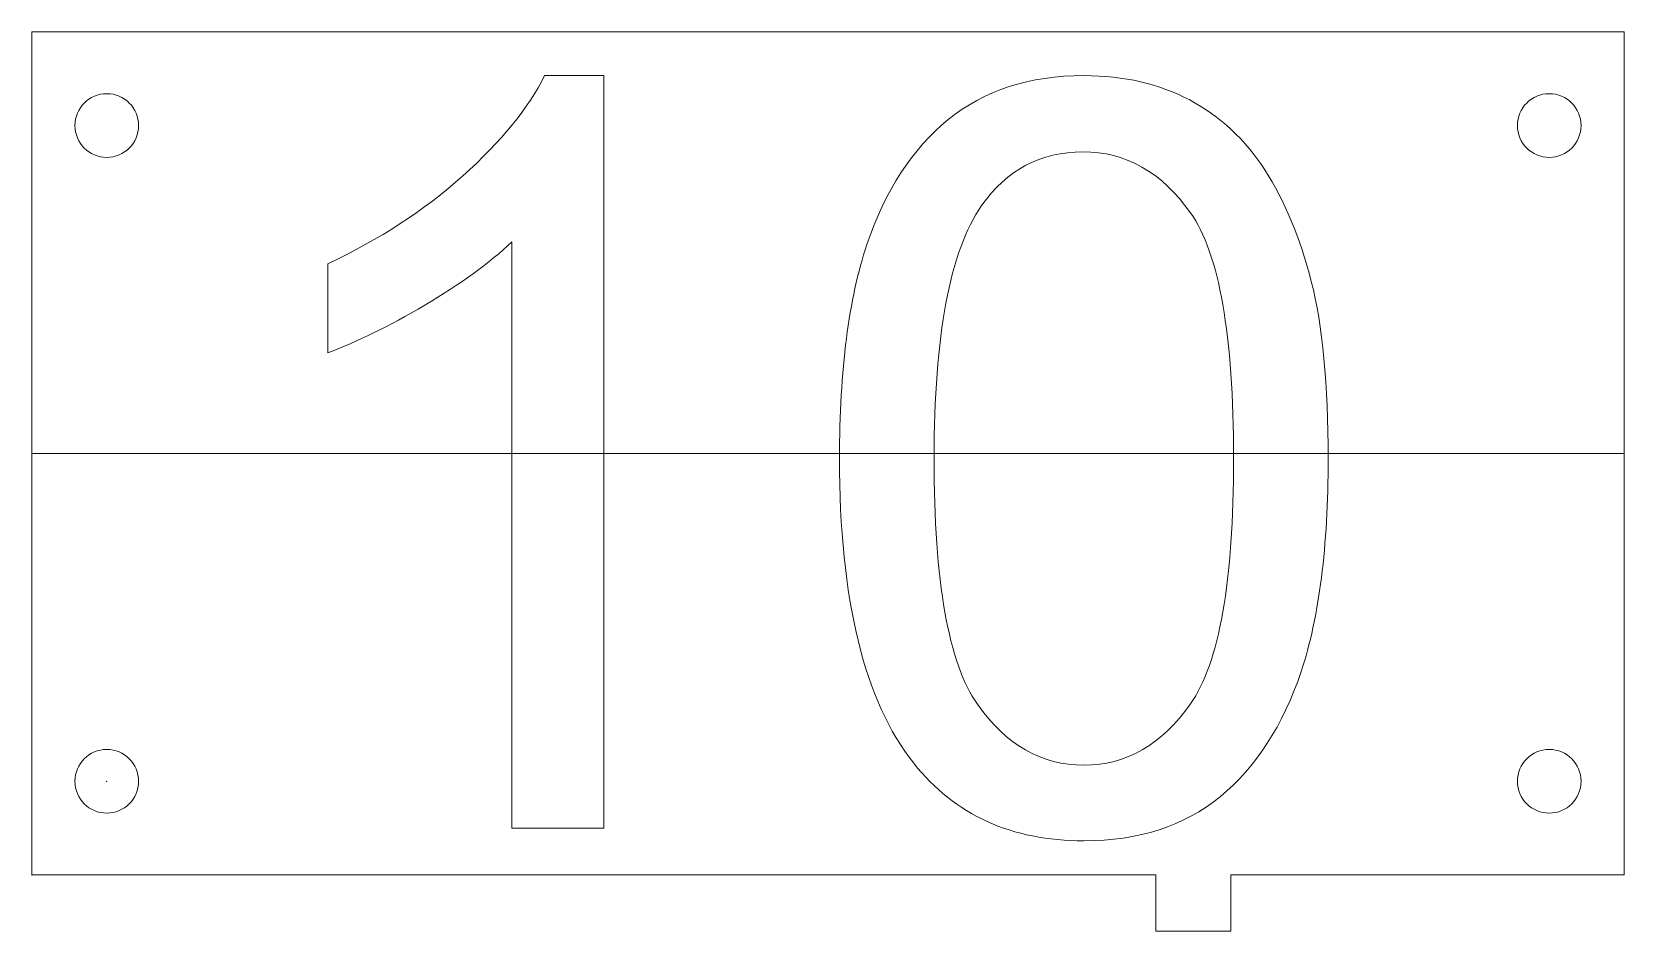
# Model space of a CAD drawing. Header units: millimetres. Extents: x 0 to 85, y -3 to 45.
import ezdxf
from ezdxf.lldxf.tags import DXFTag

# ---------------------------------------------------------------- set-up
doc = ezdxf.new("R2010")
doc.units = ezdxf.units.MM
doc.layers.add('1', color=7, linetype='Continuous', true_color=0xffffff)
doc.layers.add('61', color=7, linetype='Continuous', true_color=0xffffff)
tags = doc.linetypes.add('PHANTOM', pattern=[50.5, 18, -6.5, 6.5, -6.5, 6.5, -6.5]).pattern_tags.tags
tags[14:15] = [DXFTag(74, 4), DXFTag(75, 0), DXFTag(340, '0'), DXFTag(46, 0.0), DXFTag(50, 0.0), DXFTag(44, 0.0), DXFTag(45, 0.0)]
tags[12:13] = [DXFTag(74, 4), DXFTag(75, 0), DXFTag(340, '0'), DXFTag(46, 0.0), DXFTag(50, 0.0), DXFTag(44, 0.0), DXFTag(45, 0.0)]
tags[10:11] = [DXFTag(74, 4), DXFTag(75, 0), DXFTag(340, '0'), DXFTag(46, 0.0), DXFTag(50, 0.0), DXFTag(44, 0.0), DXFTag(45, 0.0)]
tags[8:9] = [DXFTag(74, 4), DXFTag(75, 0), DXFTag(340, '0'), DXFTag(46, 0.0), DXFTag(50, 0.0), DXFTag(44, 0.0), DXFTag(45, 0.0)]
tags[6:7] = [DXFTag(74, 4), DXFTag(75, 0), DXFTag(340, '0'), DXFTag(46, 0.0), DXFTag(50, 0.0), DXFTag(44, 0.0), DXFTag(45, 0.0)]
tags[4:5] = [DXFTag(74, 4), DXFTag(75, 0), DXFTag(340, '0'), DXFTag(46, 0.0), DXFTag(50, 0.0), DXFTag(44, 0.0), DXFTag(45, 0.0)]

msp = doc.modelspace()

# ---------------------------------------------------------------- linework, layer by layer
at = {"layer": '1', "color": 252, "linetype": 'Continuous', "lineweight": 13}
for p, q in [((0, 45), (0, 0)), ((85, 45), (0, 45)), ((0, 45), (0, 0)), ((85, 45), (0, 45)), ((85, 0), (85, 45)), ((85, 0), (85, 45)), ((0, 0), (60, 0)), ((0, 0), (60, 0)), ((60, 0), (60, -3)), ((60, 0), (60, -3)), ((64, 0), (85, 0)), ((64, -3), (64, 0)), ((64, -3), (64, 0)), ((64, 0), (85, 0)), ((60, -3), (64, -3)), ((60, -3), (64, -3))]:
    msp.add_line(p, q, dxfattribs=at)
at = {"layer": '1', "color": 163, "linetype": 'Continuous', "lineweight": 18}
for p, q in [((85, 45), (0, 45)), ((0, 45), (0, 0)), ((85, 0), (85, 45)), ((0, 0), (60, 0)), ((60, -3), (60, 0)), ((64, 0), (64, -3)), ((64, 0), (85, 0)), ((64, -3), (60, -3))]:
    msp.add_line(p, q, dxfattribs=at)
at = {"layer": '1', "color": 163, "linetype": 'PHANTOM', "lineweight": 18}
msp.add_line((0, 22.5), (85, 22.5), dxfattribs=at)
at = {"layer": '1', "color": 252, "linetype": 'Continuous', "lineweight": 13}
for centre in [(4, 40), (4, 40), (81, 40), (81, 40), (4, 5), (4, 5), (81, 5), (81, 5)]:
    msp.add_circle(centre, 1.7, dxfattribs=at)
for points, knots in [([(15.801, 32.621), (18.551, 33.914), (20.949, 35.477), (25.066, 39.152), (26.515, 40.937), (27.374, 42.664)], [0, 0, 0, 0, 0.498953, 0.498953, 1, 1, 1, 1]), ([(27.374, 42.664), (26.515, 40.937), (25.066, 39.152), (20.949, 35.477), (18.551, 33.914), (15.801, 32.621)], [0, 0, 0, 0, 0.501047, 0.501047, 1, 1, 1, 1]), ([(44.579, 33.644), (45.553, 36.525), (46.997, 38.747), (50.832, 41.878), (53.247, 42.664), (58.305, 42.664), (60.184, 42.224), (63.429, 40.503), (64.763, 39.259), (66.875, 36.001), (67.694, 34.018), (68.905, 29.339), (69.199, 26.187), (69.199, 17.536), (68.721, 13.745), (66.793, 7.976), (65.349, 5.753), (61.514, 2.606), (59.091, 1.821), (52.306, 1.821), (49.273, 3.193), (44.432, 9.294), (43.114, 14.712), (43.114, 26.957), (43.605, 30.763), (44.579, 33.644)], [0, 0, 0, 0, 0.091571, 0.091571, 0.182907, 0.182907, 0.250127, 0.250127, 0.317205, 0.317205, 0.384284, 0.384284, 0.451419, 0.451419, 0.5309, 0.5309, 0.610651, 0.610651, 0.690199, 0.690199, 0.794856, 0.794856, 0.92074, 0.92074, 1, 1, 1, 1]), ([(44.579, 33.644), (43.605, 30.763), (43.114, 26.957), (43.114, 14.712), (44.432, 9.294), (49.273, 3.193), (52.306, 1.821), (59.091, 1.821), (61.514, 2.606), (65.349, 5.753), (66.793, 7.976), (68.721, 13.745), (69.199, 17.536), (69.199, 26.187), (68.905, 29.339), (67.694, 34.018), (66.875, 36.001), (64.763, 39.259), (63.429, 40.503), (60.184, 42.224), (58.305, 42.664), (53.247, 42.664), (50.832, 41.878), (46.997, 38.747), (45.553, 36.525), (44.579, 33.644)], [0, 0, 0, 0, 0.07926, 0.07926, 0.205144, 0.205144, 0.309801, 0.309801, 0.389349, 0.389349, 0.4691, 0.4691, 0.548581, 0.548581, 0.615716, 0.615716, 0.682795, 0.682795, 0.749873, 0.749873, 0.817093, 0.817093, 0.908429, 0.908429, 1, 1, 1, 1]), ([(50.701, 35.731), (52.052, 37.638), (53.853, 38.596), (58.395, 38.596), (60.311, 37.515), (63.384, 33.183), (64.149, 28.807), (64.149, 15.678), (63.388, 11.315), (60.311, 6.944), (58.412, 5.856), (53.902, 5.856), (52.011, 6.944), (50.472, 9.113)], [0, 0, 0, 0, 0.164766, 0.164766, 0.332528, 0.332528, 0.499869, 0.499869, 0.666378, 0.666378, 0.832886, 0.832886, 1, 1, 1, 1]), ([(50.472, 9.113), (52.011, 6.944), (53.902, 5.856), (58.412, 5.856), (60.311, 6.944), (63.388, 11.315), (64.149, 15.678), (64.149, 28.807), (63.384, 33.183), (60.311, 37.515), (58.395, 38.596), (53.853, 38.596), (52.052, 37.638), (50.701, 35.731)], [0, 0, 0, 0, 0.167114, 0.167114, 0.333622, 0.333622, 0.500131, 0.500131, 0.667472, 0.667472, 0.835234, 0.835234, 1, 1, 1, 1]), ([(50.472, 9.113), (48.933, 11.291), (48.164, 15.661), (48.164, 28.79), (49.007, 33.292), (50.701, 35.731)], [0, 0, 0, 0, 0.5, 0.5, 1, 1, 1, 1]), ([(50.701, 35.731), (49.007, 33.292), (48.164, 28.79), (48.164, 15.661), (48.933, 11.291), (50.472, 9.113)], [0, 0, 0, 0, 0.5, 0.5, 1, 1, 1, 1]), ([(15.801, 27.873), (17.331, 28.438), (19.058, 29.281), (22.895, 31.544), (24.444, 32.67), (25.623, 33.791)], [0, 0, 0, 0, 0.499208, 0.499208, 1, 1, 1, 1]), ([(25.623, 33.791), (24.444, 32.67), (22.895, 31.544), (19.058, 29.281), (17.331, 28.438), (15.801, 27.873)], [0, 0, 0, 0, 0.500792, 0.500792, 1, 1, 1, 1])]:
    msp.add_open_spline(points, degree=3, knots=knots, dxfattribs=at)
at = {"layer": '1', "color": 163, "linetype": 'Continuous', "lineweight": 18}
for points, knots in [([(25.623, 2.5), (27.26, 2.5), (28.897, 2.5), (30.534, 2.5), (30.534, 15.888), (30.534, 29.276), (30.534, 42.664), (29.48, 42.664), (28.427, 42.664), (27.374, 42.664), (26.515, 40.937), (25.066, 39.152), (20.949, 35.477), (18.551, 33.914), (15.801, 32.621), (15.801, 31.038), (15.801, 29.456), (15.801, 27.873), (17.331, 28.438), (19.058, 29.281), (22.895, 31.544), (24.444, 32.67), (25.623, 33.791), (25.623, 23.361), (25.623, 12.93), (25.623, 2.5)], [0, 0, 0, 0, 0.045286, 0.045286, 0.045286, 0.415653, 0.415653, 0.415653, 0.444788, 0.444788, 0.444788, 0.508889, 0.508889, 0.572722, 0.572722, 0.572722, 0.615331, 0.615331, 0.615331, 0.667111, 0.667111, 0.719056, 0.719056, 0.719056, 1, 1, 1, 1]), ([(44.579, 33.644), (43.605, 30.763), (43.114, 26.957), (43.114, 14.712), (44.432, 9.294), (49.273, 3.193), (52.306, 1.821), (59.091, 1.821), (61.514, 2.606), (65.349, 5.753), (66.793, 7.976), (68.721, 13.745), (69.199, 17.536), (69.199, 26.187), (68.905, 29.339), (67.694, 34.018), (66.875, 36.001), (64.763, 39.259), (63.429, 40.503), (60.184, 42.224), (58.305, 42.664), (53.247, 42.664), (50.832, 41.878), (46.997, 38.747), (45.553, 36.525), (44.579, 33.644)], [0, 0, 0, 0, 0.07926, 0.07926, 0.205144, 0.205144, 0.309801, 0.309801, 0.389349, 0.389349, 0.4691, 0.4691, 0.548581, 0.548581, 0.615716, 0.615716, 0.682795, 0.682795, 0.749873, 0.749873, 0.817093, 0.817093, 0.908429, 0.908429, 1, 1, 1, 1]), ([(50.472, 9.113), (48.933, 11.291), (48.164, 15.661), (48.164, 28.79), (49.007, 33.292), (50.701, 35.731), (52.052, 37.638), (53.853, 38.596), (58.395, 38.596), (60.311, 37.515), (63.384, 33.183), (64.149, 28.807), (64.149, 15.678), (63.388, 11.315), (60.311, 6.944), (58.412, 5.856), (53.902, 5.856), (52.011, 6.944), (50.472, 9.113)], [0, 0, 0, 0, 0.207232, 0.207232, 0.414463, 0.414463, 0.414463, 0.51094, 0.51094, 0.60917, 0.60917, 0.707155, 0.707155, 0.804652, 0.804652, 0.902149, 0.902149, 1, 1, 1, 1])]:
    msp.add_open_spline(points, degree=3, knots=knots, dxfattribs=at)
at = {"layer": '1', "color": 252, "linetype": 'Continuous', "lineweight": 13}
for points in [[(27.374, 42.664), (28.427, 42.664), (29.48, 42.664), (30.534, 42.664)], [(30.534, 42.664), (29.48, 42.664), (28.427, 42.664), (27.374, 42.664)], [(30.534, 2.5), (30.534, 15.888), (30.534, 29.276), (30.534, 42.664)], [(30.534, 42.664), (30.534, 29.276), (30.534, 15.888), (30.534, 2.5)], [(25.623, 33.791), (25.623, 23.361), (25.623, 12.93), (25.623, 2.5)], [(25.623, 2.5), (25.623, 12.93), (25.623, 23.361), (25.623, 33.791)], [(15.801, 32.621), (15.801, 31.038), (15.801, 29.456), (15.801, 27.873)], [(15.801, 27.873), (15.801, 29.456), (15.801, 31.038), (15.801, 32.621)], [(25.623, 2.5), (27.26, 2.5), (28.897, 2.5), (30.534, 2.5)], [(30.534, 2.5), (28.897, 2.5), (27.26, 2.5), (25.623, 2.5)]]:
    msp.add_open_spline(points, degree=3, dxfattribs=at)
at = {"layer": '1', "color": 163, "linetype": 'Continuous', "lineweight": 18}
msp.add_point((4, 5), dxfattribs=at)
at = {"layer": '61', "color": 43, "linetype": 'Continuous', "lineweight": 18}
msp.add_point((0, 0), dxfattribs=at)

doc.saveas('drawing.dxf')
